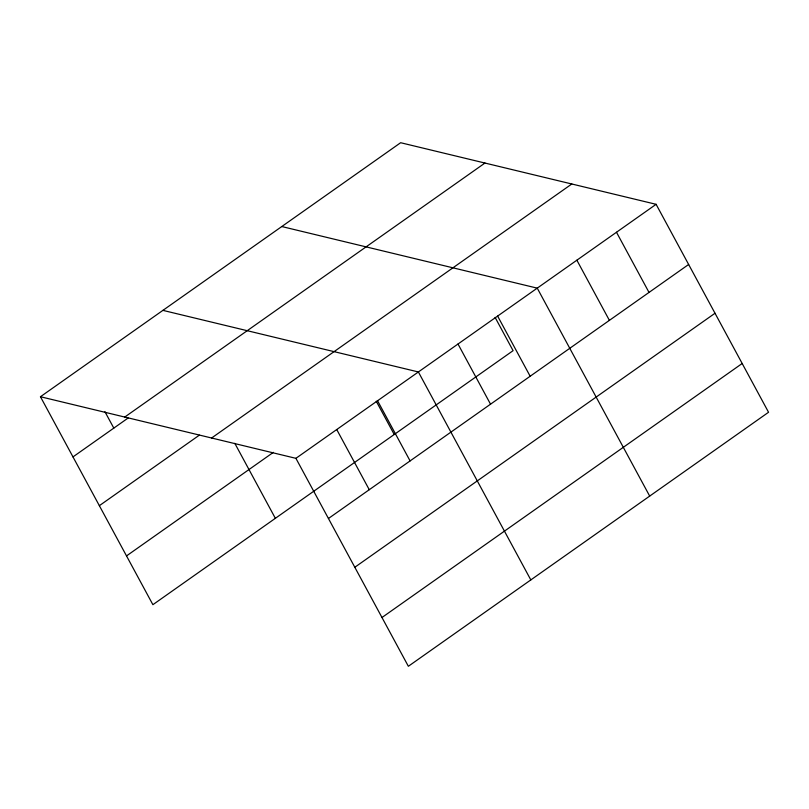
<?xml version="1.0" encoding="UTF-8"?>
<svg xmlns="http://www.w3.org/2000/svg" width="809" height="809" viewBox="0 0 809 809"><rect width="100%" height="100%" fill="white"/><g stroke="black" fill="none" stroke-linecap="round" stroke-linejoin="round"><path stroke-width="1.21" d="M40.45 396.734L400.647 142.718L656.109 204.313L768.55 412.266L408.353 666.282L295.912 458.329L40.45 396.734L152.891 604.687L513.088 350.671L495.108 317.411M124.748 417.06L484.955 163.044M72.982 456.903L128.095 418.041M99.355 505.676L199.368 435.141M211.614 438.003L571.811 183.987M126.517 555.914L273.371 452.352M295.912 458.329L656.109 204.313M328.444 518.498L688.641 264.482M354.807 567.271L715.014 313.255M381.979 617.51L742.177 363.494M281.785 226.54L537.247 288.146L649.688 496.089M162.922 310.373L418.384 371.968L530.815 579.911M616.488 232.254L649.02 292.423M576.868 260.205L609.399 320.364M497.626 316.086L530.158 376.246M458.005 344.027L490.537 404.197M377.56 400.758L410.092 460.918M376.246 401.244L394.226 434.494M336.736 429.549L369.268 489.708M234.812 443.332L275.353 518.316M104.927 411.71L113.806 428.113"/></g></svg>
